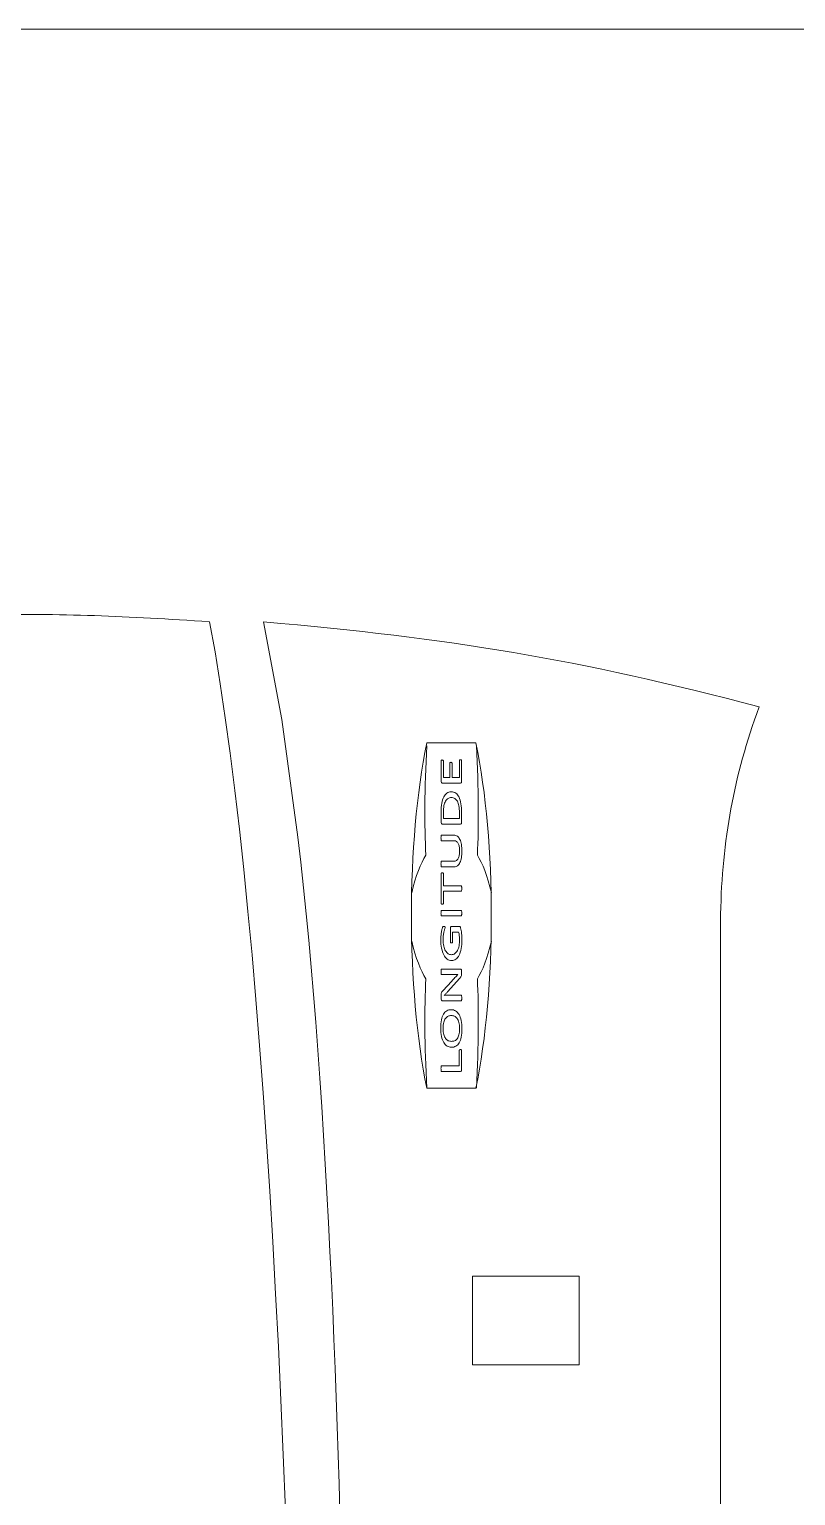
# Model space of a CAD drawing. Header units: centimetres. Extents: x -115 to 36, y 62 to 130.
# Drawn here: x -25.57 to -22.83, y 125.04 to 130.3 of the extents above; entities that cross this region are included whole.
import ezdxf

# ---------------------------------------------------------------- set-up
doc = ezdxf.new("R2010")
doc.units = ezdxf.units.CM
doc.header["$MEASUREMENT"] = 0
doc.layers.add('Camada 1', color=7, linetype='Continuous')

msp = doc.modelspace()

# ---------------------------------------------------------------- linework, layer by layer
at = {"layer": 'Camada 1', "lineweight": 9}
for points, knots in [([(-37.98462, 128.74245), (-37.98462, 129.60011), (-37.42239, 130.30186), (-36.7352, 130.30186), (-36.7352, 130.30186), (-36.7352, 130.30186), (-3.00048, 130.30186), (-3.00048, 130.30186), (-3.00048, 130.30186), (-2.31329, 130.30186), (-1.75102, 129.60011), (-1.75102, 128.74245), (-1.75102, 128.74245), (-1.75102, 128.74245), (-1.75102, 63.24875), (-1.75102, 63.24875), (-1.75102, 63.24875), (-1.75102, 62.39104), (-2.31329, 61.68936), (-3.00048, 61.68936), (-3.00048, 61.68936), (-3.00048, 61.68936), (-36.7352, 61.68936), (-36.7352, 61.68936), (-36.7352, 61.68936), (-37.42239, 61.68936), (-37.98462, 62.39104), (-37.98462, 63.24875), (-37.98462, 63.24875), (-37.98462, 63.24875), (-37.98462, 128.74245), (-37.98462, 128.74245)], [0, 0, 0, 0, 0.1111111, 0.1111111, 0.1111111, 0.1111111, 0.2222222, 0.2222222, 0.2222222, 0.2222222, 0.3333333, 0.3333333, 0.3333333, 0.3333333, 0.4444444, 0.4444444, 0.4444444, 0.4444444, 0.5555556, 0.5555556, 0.5555556, 0.5555556, 0.6666667, 0.6666667, 0.6666667, 0.6666667, 0.7777778, 0.7777778, 0.7777778, 0.7777778, 1, 1, 1, 1]), ([(-27.01933, 117.11126), (-27.01933, 117.11126), (-27.01933, 127.75555), (-27.01933, 127.75555), (-27.01933, 127.75555), (-26.29311, 127.75555), (-25.75486, 127.61629), (-25.75486, 128.20233), (-25.75486, 128.20233), (-25.45867, 128.20584), (-25.22346, 128.1975), (-24.9282, 128.17615), (-24.9282, 128.17615), (-24.51115, 125.94602), (-24.49589, 119.0027), (-24.9282, 116.69066), (-24.9282, 116.69066), (-25.22346, 116.66931), (-25.45863, 116.66097), (-25.75486, 116.66448), (-25.75486, 116.66448), (-25.75486, 117.2509), (-26.29108, 117.11126), (-27.01933, 117.11126)], [0, 0, 0, 0, 0.1428571, 0.1428571, 0.1428571, 0.1428571, 0.2857143, 0.2857143, 0.2857143, 0.2857143, 0.4285714, 0.4285714, 0.4285714, 0.4285714, 0.5714286, 0.5714286, 0.5714286, 0.5714286, 0.7142857, 0.7142857, 0.7142857, 0.7142857, 1, 1, 1, 1]), ([(-24.461, 119.87178), (-24.461, 119.87178), (-24.43351, 121.50762), (-24.43351, 121.50762), (-24.43351, 121.50762), (-24.4276, 122.39252), (-24.42821, 123.32902), (-24.44328, 124.21312), (-24.44328, 124.21312), (-24.4596, 125.17039), (-24.49955, 126.4565), (-24.61154, 127.40354), (-24.61154, 127.40354), (-24.61154, 127.40354), (-24.6691, 127.82583), (-24.6691, 127.82583), (-24.6691, 127.82583), (-24.6691, 127.82583), (-24.7346, 128.17619), (-24.7346, 128.17619), (-24.7346, 128.17619), (-24.07214, 128.11784), (-23.60048, 128.04278), (-22.95755, 127.87091), (-22.95755, 127.87091), (-23.04866, 127.6221), (-23.09001, 127.3935), (-23.09563, 127.1276), (-23.09563, 127.1276), (-23.09563, 127.1276), (-23.09563, 117.73925), (-23.09563, 117.73925), (-23.09563, 117.73925), (-23.09001, 117.47336), (-23.04865, 117.24475), (-22.95755, 116.99594), (-22.95755, 116.99594), (-23.60004, 116.82419), (-24.07255, 116.74892), (-24.7346, 116.6907), (-24.7346, 116.6907), (-24.7346, 116.6907), (-24.6691, 117.04102), (-24.6691, 117.04102), (-24.6691, 117.04102), (-24.59935, 117.4728), (-24.54804, 118.08537), (-24.52037, 118.5237), (-24.52037, 118.5237), (-24.49214, 118.9709), (-24.47722, 119.42397), (-24.461, 119.87178)], [0, 0, 0, 0, 0.0714286, 0.0714286, 0.0714286, 0.0714286, 0.1428571, 0.1428571, 0.1428571, 0.1428571, 0.2142857, 0.2142857, 0.2142857, 0.2142857, 0.2857143, 0.2857143, 0.2857143, 0.2857143, 0.3571429, 0.3571429, 0.3571429, 0.3571429, 0.4285714, 0.4285714, 0.4285714, 0.4285714, 0.5, 0.5, 0.5, 0.5, 0.5714286, 0.5714286, 0.5714286, 0.5714286, 0.6428571, 0.6428571, 0.6428571, 0.6428571, 0.7142857, 0.7142857, 0.7142857, 0.7142857, 0.7857143, 0.7857143, 0.7857143, 0.7857143, 0.8571429, 0.8571429, 0.8571429, 0.8571429, 1, 1, 1, 1]), ([(-23.98529, 125.51036), (-23.98529, 125.51036), (-23.60284, 125.51036), (-23.60284, 125.51036), (-23.60284, 125.51036), (-23.60284, 125.51036), (-23.60284, 125.82896), (-23.60284, 125.82896), (-23.60284, 125.82896), (-23.60284, 125.82896), (-23.98529, 125.82896), (-23.98529, 125.82896), (-23.98529, 125.82896), (-23.98529, 125.82896), (-23.98529, 125.51036), (-23.98529, 125.51036)], [0, 0, 0, 0, 0.2, 0.2, 0.2, 0.2, 0.4, 0.4, 0.4, 0.4, 0.6, 0.6, 0.6, 0.6, 1, 1, 1, 1])]:
    msp.add_open_spline(points, degree=3, knots=knots, dxfattribs=at)
at = {"layer": 'Camada 1', "color": 140, "lineweight": 9}
for points, knots in [([(-23.97325, 127.7419), (-24.00768, 127.74177), (-24.03703, 127.74169), (-24.06122, 127.74165), (-24.06122, 127.74165), (-24.08545, 127.74169), (-24.1148, 127.74177), (-24.14922, 127.7419), (-24.14922, 127.7419), (-24.22297, 127.38519), (-24.22297, 126.86001), (-24.14922, 126.5033), (-24.14922, 126.5033), (-24.1148, 126.50343), (-24.08545, 126.50351), (-24.06122, 126.50355), (-24.06122, 126.50355), (-24.03703, 126.50351), (-24.00768, 126.50343), (-23.97325, 126.5033), (-23.97325, 126.5033), (-23.8995, 126.86001), (-23.8995, 127.38519), (-23.97325, 127.7419)], [0, 0, 0, 0, 0.1428571, 0.1428571, 0.1428571, 0.1428571, 0.2857143, 0.2857143, 0.2857143, 0.2857143, 0.4285714, 0.4285714, 0.4285714, 0.4285714, 0.5714286, 0.5714286, 0.5714286, 0.5714286, 0.7142857, 0.7142857, 0.7142857, 0.7142857, 1, 1, 1, 1]), ([(-24.20348, 127.20394), (-24.18834, 127.26514), (-24.17142, 127.3103), (-24.15273, 127.3394), (-24.15273, 127.3394), (-24.1584, 127.44617), (-24.15726, 127.57693), (-24.14922, 127.73175)], [0, 0, 0, 0, 0.3333333, 0.3333333, 0.3333333, 0.3333333, 1, 1, 1, 1]), ([(-23.91731, 127.20394), (-23.93244, 127.26514), (-23.94936, 127.3103), (-23.96809, 127.3394), (-23.96809, 127.3394), (-23.96239, 127.44617), (-23.96357, 127.57693), (-23.9716, 127.73175)], [0, 0, 0, 0, 0.3333333, 0.3333333, 0.3333333, 0.3333333, 1, 1, 1, 1]), ([(-24.03034, 127.68139), (-24.02988, 127.68155), (-24.02925, 127.68164), (-24.02848, 127.68164), (-24.02848, 127.68164), (-24.02777, 127.68164), (-24.02717, 127.68155), (-24.02667, 127.68139), (-24.02667, 127.68139), (-24.02616, 127.68122), (-24.02574, 127.68096), (-24.0254, 127.68062), (-24.0254, 127.68062), (-24.02502, 127.6802), (-24.0248, 127.67978), (-24.02464, 127.67927), (-24.02464, 127.67927), (-24.02447, 127.67876), (-24.02442, 127.67817), (-24.02442, 127.67754), (-24.02442, 127.67754), (-24.02442, 127.67754), (-24.02442, 127.6051), (-24.02442, 127.6051), (-24.02442, 127.6051), (-24.02442, 127.60332), (-24.02468, 127.60163), (-24.02527, 127.60002), (-24.02527, 127.60002), (-24.02586, 127.59846), (-24.02692, 127.59765), (-24.0284, 127.59765), (-24.0284, 127.59765), (-24.0284, 127.59765), (-24.09407, 127.59765), (-24.09407, 127.59765), (-24.09407, 127.59765), (-24.09556, 127.59765), (-24.09657, 127.59846), (-24.0972, 127.60002), (-24.0972, 127.60002), (-24.09775, 127.60163), (-24.09805, 127.60332), (-24.09805, 127.6051), (-24.09805, 127.6051), (-24.09805, 127.6051), (-24.09805, 127.67669), (-24.09805, 127.67669), (-24.09805, 127.67669), (-24.09805, 127.67733), (-24.09797, 127.67792), (-24.09784, 127.67843), (-24.09784, 127.67843), (-24.09767, 127.67893), (-24.09746, 127.67931), (-24.09708, 127.67965), (-24.09708, 127.67965), (-24.09674, 127.67991), (-24.09632, 127.6802), (-24.09581, 127.68041), (-24.09581, 127.68041), (-24.0953, 127.68062), (-24.09467, 127.68071), (-24.09391, 127.68071), (-24.09391, 127.68071), (-24.09323, 127.68071), (-24.09264, 127.68062), (-24.09209, 127.68041), (-24.09209, 127.68041), (-24.09158, 127.6802), (-24.09116, 127.67991), (-24.09082, 127.67965), (-24.09082, 127.67965), (-24.09052, 127.67931), (-24.09027, 127.67889), (-24.09014, 127.67843), (-24.09014, 127.67843), (-24.08997, 127.67792), (-24.08989, 127.67733), (-24.08989, 127.67669), (-24.08989, 127.67669), (-24.08989, 127.67669), (-24.08989, 127.61766), (-24.08989, 127.61766), (-24.08989, 127.61766), (-24.08989, 127.61766), (-24.06684, 127.61766), (-24.06684, 127.61766), (-24.06684, 127.61766), (-24.06684, 127.61766), (-24.06684, 127.66836), (-24.06684, 127.66836), (-24.06684, 127.66836), (-24.06684, 127.669), (-24.06676, 127.66954), (-24.06659, 127.67009), (-24.06659, 127.67009), (-24.06642, 127.67052), (-24.06616, 127.67098), (-24.06587, 127.67132), (-24.06587, 127.67132), (-24.06553, 127.6717), (-24.06515, 127.67196), (-24.0646, 127.67208), (-24.0646, 127.67208), (-24.06409, 127.67225), (-24.06346, 127.67234), (-24.06274, 127.67234), (-24.06274, 127.67234), (-24.06202, 127.67234), (-24.06147, 127.67225), (-24.06096, 127.67208), (-24.06096, 127.67208), (-24.06045, 127.67196), (-24.06007, 127.6717), (-24.05974, 127.67132), (-24.05974, 127.67132), (-24.05944, 127.67098), (-24.05923, 127.67052), (-24.0591, 127.67009), (-24.0591, 127.67009), (-24.05897, 127.66954), (-24.05889, 127.669), (-24.05889, 127.66836), (-24.05889, 127.66836), (-24.05889, 127.66836), (-24.05889, 127.61766), (-24.05889, 127.61766), (-24.05889, 127.61766), (-24.05889, 127.61766), (-24.03254, 127.61766), (-24.03254, 127.61766), (-24.03254, 127.61766), (-24.03254, 127.61766), (-24.03254, 127.67754), (-24.03254, 127.67754), (-24.03254, 127.67754), (-24.03254, 127.67817), (-24.0325, 127.67876), (-24.03233, 127.67927), (-24.03233, 127.67927), (-24.03216, 127.67978), (-24.03195, 127.6802), (-24.03161, 127.68062), (-24.03161, 127.68062), (-24.03132, 127.68096), (-24.03089, 127.68122), (-24.03034, 127.68139)], [0, 0, 0, 0, 0.0263158, 0.0263158, 0.0263158, 0.0263158, 0.0526316, 0.0526316, 0.0526316, 0.0526316, 0.0789474, 0.0789474, 0.0789474, 0.0789474, 0.1052632, 0.1052632, 0.1052632, 0.1052632, 0.1315789, 0.1315789, 0.1315789, 0.1315789, 0.1578947, 0.1578947, 0.1578947, 0.1578947, 0.1842105, 0.1842105, 0.1842105, 0.1842105, 0.2105263, 0.2105263, 0.2105263, 0.2105263, 0.2368421, 0.2368421, 0.2368421, 0.2368421, 0.2631579, 0.2631579, 0.2631579, 0.2631579, 0.2894737, 0.2894737, 0.2894737, 0.2894737, 0.3157895, 0.3157895, 0.3157895, 0.3157895, 0.3421053, 0.3421053, 0.3421053, 0.3421053, 0.3684211, 0.3684211, 0.3684211, 0.3684211, 0.3947368, 0.3947368, 0.3947368, 0.3947368, 0.4210526, 0.4210526, 0.4210526, 0.4210526, 0.4473684, 0.4473684, 0.4473684, 0.4473684, 0.4736842, 0.4736842, 0.4736842, 0.4736842, 0.5, 0.5, 0.5, 0.5, 0.5263158, 0.5263158, 0.5263158, 0.5263158, 0.5526316, 0.5526316, 0.5526316, 0.5526316, 0.5789474, 0.5789474, 0.5789474, 0.5789474, 0.6052632, 0.6052632, 0.6052632, 0.6052632, 0.6315789, 0.6315789, 0.6315789, 0.6315789, 0.6578947, 0.6578947, 0.6578947, 0.6578947, 0.6842105, 0.6842105, 0.6842105, 0.6842105, 0.7105263, 0.7105263, 0.7105263, 0.7105263, 0.7368421, 0.7368421, 0.7368421, 0.7368421, 0.7631579, 0.7631579, 0.7631579, 0.7631579, 0.7894737, 0.7894737, 0.7894737, 0.7894737, 0.8157895, 0.8157895, 0.8157895, 0.8157895, 0.8421053, 0.8421053, 0.8421053, 0.8421053, 0.8684211, 0.8684211, 0.8684211, 0.8684211, 0.8947368, 0.8947368, 0.8947368, 0.8947368, 0.9210526, 0.9210526, 0.9210526, 0.9210526, 0.9473684, 0.9473684, 0.9473684, 0.9473684, 1, 1, 1, 1]), ([(-24.0772, 127.56209), (-24.07285, 127.56522), (-24.06786, 127.56683), (-24.06232, 127.56683), (-24.06232, 127.56683), (-24.05597, 127.56683), (-24.05039, 127.56518), (-24.04561, 127.56179), (-24.04561, 127.56179), (-24.04083, 127.55845), (-24.0369, 127.55355), (-24.03377, 127.54716), (-24.03377, 127.54716), (-24.03064, 127.54078), (-24.02827, 127.53291), (-24.02675, 127.52356), (-24.02675, 127.52356), (-24.02519, 127.51426), (-24.02442, 127.50314), (-24.02442, 127.49024), (-24.02442, 127.49024), (-24.02442, 127.49024), (-24.02442, 127.45831), (-24.02442, 127.45831), (-24.02442, 127.45831), (-24.02442, 127.45654), (-24.02468, 127.4548), (-24.02527, 127.45324), (-24.02527, 127.45324), (-24.02586, 127.45163), (-24.02692, 127.45083), (-24.0284, 127.45083), (-24.0284, 127.45083), (-24.0284, 127.45083), (-24.09407, 127.45083), (-24.09407, 127.45083), (-24.09407, 127.45083), (-24.09556, 127.45083), (-24.09657, 127.45163), (-24.0972, 127.45324), (-24.0972, 127.45324), (-24.09775, 127.4548), (-24.09805, 127.45654), (-24.09805, 127.45831), (-24.09805, 127.45831), (-24.09805, 127.45831), (-24.09805, 127.49244), (-24.09805, 127.49244), (-24.09805, 127.49244), (-24.09805, 127.50551), (-24.09725, 127.51654), (-24.0956, 127.52559), (-24.0956, 127.52559), (-24.09395, 127.53456), (-24.09154, 127.54213), (-24.08845, 127.54826), (-24.08845, 127.54826), (-24.08536, 127.55435), (-24.08164, 127.55892), (-24.0772, 127.56209)], [0, 0, 0, 0, 0.0625, 0.0625, 0.0625, 0.0625, 0.125, 0.125, 0.125, 0.125, 0.1875, 0.1875, 0.1875, 0.1875, 0.25, 0.25, 0.25, 0.25, 0.3125, 0.3125, 0.3125, 0.3125, 0.375, 0.375, 0.375, 0.375, 0.4375, 0.4375, 0.4375, 0.4375, 0.5, 0.5, 0.5, 0.5, 0.5625, 0.5625, 0.5625, 0.5625, 0.625, 0.625, 0.625, 0.625, 0.6875, 0.6875, 0.6875, 0.6875, 0.75, 0.75, 0.75, 0.75, 0.8125, 0.8125, 0.8125, 0.8125, 0.875, 0.875, 0.875, 0.875, 1, 1, 1, 1]), ([(-24.04887, 127.54247), (-24.05255, 127.54471), (-24.05686, 127.54581), (-24.06189, 127.54581), (-24.06189, 127.54581), (-24.06587, 127.54581), (-24.06959, 127.54483), (-24.07301, 127.5428), (-24.07301, 127.5428), (-24.07648, 127.54078), (-24.07944, 127.53756), (-24.08194, 127.53329), (-24.08194, 127.53329), (-24.08443, 127.52893), (-24.08638, 127.52352), (-24.08782, 127.51684), (-24.08782, 127.51684), (-24.08921, 127.51024), (-24.08989, 127.50174), (-24.08989, 127.4913), (-24.08989, 127.4913), (-24.08989, 127.4913), (-24.08989, 127.47087), (-24.08989, 127.47087), (-24.08989, 127.47087), (-24.08989, 127.47087), (-24.03254, 127.47087), (-24.03254, 127.47087), (-24.03254, 127.47087), (-24.03254, 127.47087), (-24.03254, 127.49151), (-24.03254, 127.49151), (-24.03254, 127.49151), (-24.03254, 127.50119), (-24.03314, 127.50931), (-24.03432, 127.51595), (-24.03432, 127.51595), (-24.0355, 127.52255), (-24.03728, 127.52809), (-24.03973, 127.53249), (-24.03973, 127.53249), (-24.04214, 127.53693), (-24.04519, 127.54027), (-24.04887, 127.54247)], [0, 0, 0, 0, 0.0833333, 0.0833333, 0.0833333, 0.0833333, 0.1666667, 0.1666667, 0.1666667, 0.1666667, 0.25, 0.25, 0.25, 0.25, 0.3333333, 0.3333333, 0.3333333, 0.3333333, 0.4166667, 0.4166667, 0.4166667, 0.4166667, 0.5, 0.5, 0.5, 0.5, 0.5833333, 0.5833333, 0.5833333, 0.5833333, 0.6666667, 0.6666667, 0.6666667, 0.6666667, 0.75, 0.75, 0.75, 0.75, 0.8333333, 0.8333333, 0.8333333, 0.8333333, 1, 1, 1, 1]), ([(-24.09657, 127.41107), (-24.09657, 127.41107), (-24.05166, 127.41107), (-24.05166, 127.41107), (-24.05166, 127.41107), (-24.04718, 127.41107), (-24.04316, 127.40972), (-24.03965, 127.40706), (-24.03965, 127.40706), (-24.03618, 127.40439), (-24.03318, 127.4005), (-24.03077, 127.39555), (-24.03077, 127.39555), (-24.02831, 127.39061), (-24.0265, 127.38452), (-24.02523, 127.37741), (-24.02523, 127.37741), (-24.02396, 127.37027), (-24.02337, 127.36215), (-24.02337, 127.35305), (-24.02337, 127.35305), (-24.02337, 127.34472), (-24.02396, 127.33715), (-24.02514, 127.33035), (-24.02514, 127.33035), (-24.02628, 127.32349), (-24.02806, 127.31762), (-24.03034, 127.31275), (-24.03034, 127.31275), (-24.03263, 127.30785), (-24.0355, 127.30408), (-24.03893, 127.30146), (-24.03893, 127.30146), (-24.0424, 127.2988), (-24.04637, 127.29744), (-24.0509, 127.29744), (-24.0509, 127.29744), (-24.0509, 127.29744), (-24.09657, 127.29744), (-24.09657, 127.29744), (-24.09657, 127.29744), (-24.09691, 127.29744), (-24.09716, 127.29761), (-24.09737, 127.29795), (-24.09737, 127.29795), (-24.09763, 127.29825), (-24.0978, 127.2988), (-24.09792, 127.2996), (-24.09792, 127.2996), (-24.09805, 127.3004), (-24.09818, 127.30138), (-24.09826, 127.30265), (-24.09826, 127.30265), (-24.09839, 127.30387), (-24.09843, 127.30548), (-24.09843, 127.30759), (-24.09843, 127.30759), (-24.09843, 127.30945), (-24.09839, 127.31102), (-24.09826, 127.31237), (-24.09826, 127.31237), (-24.09818, 127.31373), (-24.09805, 127.31474), (-24.09792, 127.31546), (-24.09792, 127.31546), (-24.0978, 127.31618), (-24.09763, 127.31673), (-24.09737, 127.31702), (-24.09737, 127.31702), (-24.09716, 127.31736), (-24.09691, 127.31753), (-24.09657, 127.31753), (-24.09657, 127.31753), (-24.09657, 127.31753), (-24.05212, 127.31753), (-24.05212, 127.31753), (-24.05212, 127.31753), (-24.0487, 127.31753), (-24.0457, 127.31834), (-24.0432, 127.32007), (-24.0432, 127.32007), (-24.04066, 127.32176), (-24.03851, 127.32426), (-24.03686, 127.32747), (-24.03686, 127.32747), (-24.03517, 127.33064), (-24.0339, 127.33453), (-24.03301, 127.33906), (-24.03301, 127.33906), (-24.03216, 127.34358), (-24.03174, 127.34866), (-24.03174, 127.35432), (-24.03174, 127.35432), (-24.03174, 127.36012), (-24.03216, 127.36532), (-24.03301, 127.3698), (-24.03301, 127.3698), (-24.03381, 127.37437), (-24.03508, 127.37817), (-24.03677, 127.3813), (-24.03677, 127.3813), (-24.03842, 127.38443), (-24.04049, 127.38684), (-24.04295, 127.38853), (-24.04295, 127.38853), (-24.0454, 127.39018), (-24.04828, 127.39103), (-24.05162, 127.39103), (-24.05162, 127.39103), (-24.05162, 127.39103), (-24.09657, 127.39103), (-24.09657, 127.39103), (-24.09657, 127.39103), (-24.09691, 127.39103), (-24.09716, 127.3912), (-24.09737, 127.3915), (-24.09737, 127.3915), (-24.09763, 127.39183), (-24.0978, 127.39234), (-24.09792, 127.3931), (-24.09792, 127.3931), (-24.09805, 127.39391), (-24.09818, 127.39496), (-24.09826, 127.39623), (-24.09826, 127.39623), (-24.09839, 127.39754), (-24.09843, 127.39915), (-24.09843, 127.40114), (-24.09843, 127.40114), (-24.09843, 127.403), (-24.09839, 127.40456), (-24.09826, 127.40587), (-24.09826, 127.40587), (-24.09818, 127.40714), (-24.09805, 127.40816), (-24.09792, 127.40888), (-24.09792, 127.40888), (-24.0978, 127.40964), (-24.09763, 127.41019), (-24.09737, 127.41057), (-24.09737, 127.41057), (-24.09716, 127.41091), (-24.09691, 127.41107), (-24.09657, 127.41107)], [0, 0, 0, 0, 0.027027, 0.027027, 0.027027, 0.027027, 0.0540541, 0.0540541, 0.0540541, 0.0540541, 0.0810811, 0.0810811, 0.0810811, 0.0810811, 0.1081081, 0.1081081, 0.1081081, 0.1081081, 0.1351351, 0.1351351, 0.1351351, 0.1351351, 0.1621622, 0.1621622, 0.1621622, 0.1621622, 0.1891892, 0.1891892, 0.1891892, 0.1891892, 0.2162162, 0.2162162, 0.2162162, 0.2162162, 0.2432432, 0.2432432, 0.2432432, 0.2432432, 0.2702703, 0.2702703, 0.2702703, 0.2702703, 0.2972973, 0.2972973, 0.2972973, 0.2972973, 0.3243243, 0.3243243, 0.3243243, 0.3243243, 0.3513514, 0.3513514, 0.3513514, 0.3513514, 0.3783784, 0.3783784, 0.3783784, 0.3783784, 0.4054054, 0.4054054, 0.4054054, 0.4054054, 0.4324324, 0.4324324, 0.4324324, 0.4324324, 0.4594595, 0.4594595, 0.4594595, 0.4594595, 0.4864865, 0.4864865, 0.4864865, 0.4864865, 0.5135135, 0.5135135, 0.5135135, 0.5135135, 0.5405405, 0.5405405, 0.5405405, 0.5405405, 0.5675676, 0.5675676, 0.5675676, 0.5675676, 0.5945946, 0.5945946, 0.5945946, 0.5945946, 0.6216216, 0.6216216, 0.6216216, 0.6216216, 0.6486486, 0.6486486, 0.6486486, 0.6486486, 0.6756757, 0.6756757, 0.6756757, 0.6756757, 0.7027027, 0.7027027, 0.7027027, 0.7027027, 0.7297297, 0.7297297, 0.7297297, 0.7297297, 0.7567568, 0.7567568, 0.7567568, 0.7567568, 0.7837838, 0.7837838, 0.7837838, 0.7837838, 0.8108108, 0.8108108, 0.8108108, 0.8108108, 0.8378378, 0.8378378, 0.8378378, 0.8378378, 0.8648649, 0.8648649, 0.8648649, 0.8648649, 0.8918919, 0.8918919, 0.8918919, 0.8918919, 0.9189189, 0.9189189, 0.9189189, 0.9189189, 0.9459459, 0.9459459, 0.9459459, 0.9459459, 1, 1, 1, 1]), ([(-24.09577, 127.27567), (-24.09522, 127.27584), (-24.09458, 127.27592), (-24.09386, 127.27592), (-24.09386, 127.27592), (-24.09314, 127.27592), (-24.09251, 127.27584), (-24.092, 127.27567), (-24.092, 127.27567), (-24.0915, 127.27554), (-24.09103, 127.27529), (-24.09073, 127.2749), (-24.09073, 127.2749), (-24.0904, 127.27457), (-24.09018, 127.27414), (-24.09002, 127.27364), (-24.09002, 127.27364), (-24.08985, 127.27313), (-24.0898, 127.27258), (-24.0898, 127.27199), (-24.0898, 127.27199), (-24.0898, 127.27199), (-24.0898, 127.22961), (-24.0898, 127.22961), (-24.0898, 127.22961), (-24.0898, 127.22961), (-24.02586, 127.22961), (-24.02586, 127.22961), (-24.02586, 127.22961), (-24.02557, 127.22961), (-24.02531, 127.22949), (-24.02506, 127.22915), (-24.02506, 127.22915), (-24.02485, 127.22885), (-24.02468, 127.2283), (-24.02455, 127.2275), (-24.02455, 127.2275), (-24.02442, 127.22678), (-24.0243, 127.22572), (-24.02421, 127.22445), (-24.02421, 127.22445), (-24.02409, 127.22314), (-24.02404, 127.22154), (-24.02404, 127.21959), (-24.02404, 127.21959), (-24.02404, 127.21773), (-24.02409, 127.21612), (-24.02421, 127.21481), (-24.02421, 127.21481), (-24.0243, 127.2135), (-24.02442, 127.21244), (-24.02455, 127.21168), (-24.02455, 127.21168), (-24.02468, 127.21088), (-24.02485, 127.21037), (-24.02506, 127.21003), (-24.02506, 127.21003), (-24.02531, 127.2097), (-24.02557, 127.20957), (-24.02586, 127.20957), (-24.02586, 127.20957), (-24.02586, 127.20957), (-24.0898, 127.20957), (-24.0898, 127.20957), (-24.0898, 127.20957), (-24.0898, 127.20957), (-24.0898, 127.16724), (-24.0898, 127.16724), (-24.0898, 127.16724), (-24.0898, 127.1666), (-24.08985, 127.16605), (-24.09002, 127.16555), (-24.09002, 127.16555), (-24.09018, 127.16504), (-24.0904, 127.16462), (-24.09073, 127.16432), (-24.09073, 127.16432), (-24.09103, 127.16402), (-24.0915, 127.16377), (-24.092, 127.16356), (-24.092, 127.16356), (-24.09251, 127.16335), (-24.09314, 127.1633), (-24.09386, 127.1633), (-24.09386, 127.1633), (-24.09458, 127.1633), (-24.09522, 127.16335), (-24.09577, 127.16356), (-24.09577, 127.16356), (-24.09632, 127.16377), (-24.09678, 127.16402), (-24.09708, 127.16432), (-24.09708, 127.16432), (-24.09746, 127.16462), (-24.09771, 127.16504), (-24.09784, 127.16555), (-24.09784, 127.16555), (-24.09797, 127.16605), (-24.09805, 127.1666), (-24.09805, 127.16724), (-24.09805, 127.16724), (-24.09805, 127.16724), (-24.09805, 127.27199), (-24.09805, 127.27199), (-24.09805, 127.27199), (-24.09805, 127.27258), (-24.09797, 127.27313), (-24.09784, 127.27364), (-24.09784, 127.27364), (-24.09771, 127.27414), (-24.09746, 127.27457), (-24.09708, 127.2749), (-24.09708, 127.2749), (-24.09678, 127.27529), (-24.09632, 127.27554), (-24.09577, 127.27567)], [0, 0, 0, 0, 0.0333333, 0.0333333, 0.0333333, 0.0333333, 0.0666667, 0.0666667, 0.0666667, 0.0666667, 0.1, 0.1, 0.1, 0.1, 0.1333333, 0.1333333, 0.1333333, 0.1333333, 0.1666667, 0.1666667, 0.1666667, 0.1666667, 0.2, 0.2, 0.2, 0.2, 0.2333333, 0.2333333, 0.2333333, 0.2333333, 0.2666667, 0.2666667, 0.2666667, 0.2666667, 0.3, 0.3, 0.3, 0.3, 0.3333333, 0.3333333, 0.3333333, 0.3333333, 0.3666667, 0.3666667, 0.3666667, 0.3666667, 0.4, 0.4, 0.4, 0.4, 0.4333333, 0.4333333, 0.4333333, 0.4333333, 0.4666667, 0.4666667, 0.4666667, 0.4666667, 0.5, 0.5, 0.5, 0.5, 0.5333333, 0.5333333, 0.5333333, 0.5333333, 0.5666667, 0.5666667, 0.5666667, 0.5666667, 0.6, 0.6, 0.6, 0.6, 0.6333333, 0.6333333, 0.6333333, 0.6333333, 0.6666667, 0.6666667, 0.6666667, 0.6666667, 0.7, 0.7, 0.7, 0.7, 0.7333333, 0.7333333, 0.7333333, 0.7333333, 0.7666667, 0.7666667, 0.7666667, 0.7666667, 0.8, 0.8, 0.8, 0.8, 0.8333333, 0.8333333, 0.8333333, 0.8333333, 0.8666667, 0.8666667, 0.8666667, 0.8666667, 0.9, 0.9, 0.9, 0.9, 0.9333333, 0.9333333, 0.9333333, 0.9333333, 1, 1, 1, 1]), ([(-24.09657, 127.14131), (-24.09657, 127.14131), (-24.02586, 127.14131), (-24.02586, 127.14131), (-24.02586, 127.14131), (-24.02557, 127.14131), (-24.02531, 127.14114), (-24.02506, 127.14081), (-24.02506, 127.14081), (-24.02485, 127.14051), (-24.02468, 127.14), (-24.02455, 127.1392), (-24.02455, 127.1392), (-24.02442, 127.13844), (-24.0243, 127.13742), (-24.02421, 127.13615), (-24.02421, 127.13615), (-24.02409, 127.13484), (-24.02404, 127.13324), (-24.02404, 127.13129), (-24.02404, 127.13129), (-24.02404, 127.12943), (-24.02409, 127.12782), (-24.02421, 127.12651), (-24.02421, 127.12651), (-24.0243, 127.1252), (-24.02442, 127.1241), (-24.02455, 127.12338), (-24.02455, 127.12338), (-24.02468, 127.12258), (-24.02485, 127.12207), (-24.02506, 127.12173), (-24.02506, 127.12173), (-24.02531, 127.12144), (-24.02557, 127.12127), (-24.02586, 127.12127), (-24.02586, 127.12127), (-24.02586, 127.12127), (-24.09657, 127.12127), (-24.09657, 127.12127), (-24.09657, 127.12127), (-24.09691, 127.12127), (-24.09716, 127.12144), (-24.09737, 127.12178), (-24.09737, 127.12178), (-24.09763, 127.12216), (-24.0978, 127.12275), (-24.09792, 127.12351), (-24.09792, 127.12351), (-24.09805, 127.12436), (-24.09818, 127.12537), (-24.09826, 127.12668), (-24.09826, 127.12668), (-24.09839, 127.12795), (-24.09843, 127.12947), (-24.09843, 127.13129), (-24.09843, 127.13129), (-24.09843, 127.13324), (-24.09839, 127.13484), (-24.09826, 127.13615), (-24.09826, 127.13615), (-24.09818, 127.13742), (-24.09805, 127.13844), (-24.09792, 127.1392), (-24.09792, 127.1392), (-24.0978, 127.14), (-24.09763, 127.14051), (-24.09737, 127.14081), (-24.09737, 127.14081), (-24.09716, 127.14114), (-24.09691, 127.14131), (-24.09657, 127.14131)], [0, 0, 0, 0, 0.0526316, 0.0526316, 0.0526316, 0.0526316, 0.1052632, 0.1052632, 0.1052632, 0.1052632, 0.1578947, 0.1578947, 0.1578947, 0.1578947, 0.2105263, 0.2105263, 0.2105263, 0.2105263, 0.2631579, 0.2631579, 0.2631579, 0.2631579, 0.3157895, 0.3157895, 0.3157895, 0.3157895, 0.3684211, 0.3684211, 0.3684211, 0.3684211, 0.4210526, 0.4210526, 0.4210526, 0.4210526, 0.4736842, 0.4736842, 0.4736842, 0.4736842, 0.5263158, 0.5263158, 0.5263158, 0.5263158, 0.5789474, 0.5789474, 0.5789474, 0.5789474, 0.6315789, 0.6315789, 0.6315789, 0.6315789, 0.6842105, 0.6842105, 0.6842105, 0.6842105, 0.7368421, 0.7368421, 0.7368421, 0.7368421, 0.7894737, 0.7894737, 0.7894737, 0.7894737, 0.8421053, 0.8421053, 0.8421053, 0.8421053, 0.8947368, 0.8947368, 0.8947368, 0.8947368, 1, 1, 1, 1]), ([(-24.09082, 127.08325), (-24.09018, 127.08363), (-24.08921, 127.08384), (-24.08799, 127.08384), (-24.08799, 127.08384), (-24.08727, 127.08384), (-24.08663, 127.08376), (-24.08608, 127.08359), (-24.08608, 127.08359), (-24.08553, 127.08342), (-24.08511, 127.08321), (-24.08473, 127.08291), (-24.08473, 127.08291), (-24.08435, 127.08262), (-24.08414, 127.08219), (-24.08397, 127.08173), (-24.08397, 127.08173), (-24.0838, 127.08131), (-24.08371, 127.08076), (-24.08371, 127.08025), (-24.08371, 127.08025), (-24.08371, 127.07932), (-24.08409, 127.07775), (-24.08481, 127.0756), (-24.08481, 127.0756), (-24.08553, 127.07336), (-24.08634, 127.07048), (-24.08722, 127.06684), (-24.08722, 127.06684), (-24.08811, 127.06316), (-24.08892, 127.05881), (-24.08963, 127.05369), (-24.08963, 127.05369), (-24.09035, 127.04862), (-24.09073, 127.04257), (-24.09073, 127.03559), (-24.09073, 127.03559), (-24.09073, 127.02726), (-24.08997, 127.01982), (-24.08849, 127.01322), (-24.08849, 127.01322), (-24.08701, 127.00662), (-24.08498, 127.001), (-24.08236, 126.99643), (-24.08236, 126.99643), (-24.07974, 126.99182), (-24.07661, 126.98831), (-24.07301, 126.98582), (-24.07301, 126.98582), (-24.06938, 126.98341), (-24.06549, 126.98218), (-24.06126, 126.98218), (-24.06126, 126.98218), (-24.05656, 126.98218), (-24.05238, 126.98353), (-24.0487, 126.9862), (-24.0487, 126.9862), (-24.0451, 126.9889), (-24.04202, 126.99263), (-24.03948, 126.99736), (-24.03948, 126.99736), (-24.03698, 127.0021), (-24.03508, 127.00777), (-24.03381, 127.01436), (-24.03381, 127.01436), (-24.0325, 127.02092), (-24.03187, 127.02815), (-24.03187, 127.03601), (-24.03187, 127.03601), (-24.03187, 127.04067), (-24.03212, 127.0454), (-24.03271, 127.05018), (-24.03271, 127.05018), (-24.03322, 127.05496), (-24.03407, 127.0594), (-24.03517, 127.06354), (-24.03517, 127.06354), (-24.03517, 127.06354), (-24.05669, 127.06354), (-24.05669, 127.06354), (-24.05669, 127.06354), (-24.05669, 127.06354), (-24.05669, 127.02861), (-24.05669, 127.02861), (-24.05669, 127.02861), (-24.05669, 127.0273), (-24.05703, 127.02629), (-24.05766, 127.02565), (-24.05766, 127.02565), (-24.0583, 127.02498), (-24.05931, 127.02468), (-24.06071, 127.02468), (-24.06071, 127.02468), (-24.06143, 127.02468), (-24.06202, 127.02477), (-24.06253, 127.02489), (-24.06253, 127.02489), (-24.06303, 127.02506), (-24.06346, 127.02532), (-24.0638, 127.02565), (-24.0638, 127.02565), (-24.06409, 127.02603), (-24.06435, 127.02642), (-24.06451, 127.02688), (-24.06451, 127.02688), (-24.06464, 127.02735), (-24.06473, 127.02794), (-24.06473, 127.02861), (-24.06473, 127.02861), (-24.06473, 127.02861), (-24.06473, 127.07649), (-24.06473, 127.07649), (-24.06473, 127.07649), (-24.06473, 127.07737), (-24.06464, 127.07818), (-24.06451, 127.07906), (-24.06451, 127.07906), (-24.06435, 127.07991), (-24.06413, 127.08071), (-24.0638, 127.08139), (-24.0638, 127.08139), (-24.0635, 127.08211), (-24.06312, 127.08266), (-24.06257, 127.083), (-24.06257, 127.083), (-24.06202, 127.08342), (-24.06143, 127.08359), (-24.06075, 127.08359), (-24.06075, 127.08359), (-24.06075, 127.08359), (-24.03263, 127.08359), (-24.03263, 127.08359), (-24.03263, 127.08359), (-24.03166, 127.08359), (-24.03081, 127.08325), (-24.03009, 127.08257), (-24.03009, 127.08257), (-24.02937, 127.08186), (-24.0287, 127.08038), (-24.02819, 127.07809), (-24.02819, 127.07809), (-24.02764, 127.07589), (-24.02705, 127.07293), (-24.02641, 127.06938), (-24.02641, 127.06938), (-24.02574, 127.06579), (-24.02519, 127.06211), (-24.02472, 127.0583), (-24.02472, 127.0583), (-24.02426, 127.05449), (-24.02392, 127.05065), (-24.02371, 127.04676), (-24.02371, 127.04676), (-24.02345, 127.04291), (-24.02337, 127.03902), (-24.02337, 127.03521), (-24.02337, 127.03521), (-24.02337, 127.02354), (-24.02421, 127.01314), (-24.02599, 127.00396), (-24.02599, 127.00396), (-24.02777, 126.99478), (-24.0303, 126.98704), (-24.03356, 126.9807), (-24.03356, 126.9807), (-24.03682, 126.9744), (-24.04071, 126.96954), (-24.04527, 126.9662), (-24.04527, 126.9662), (-24.04984, 126.96285), (-24.05491, 126.96116), (-24.06054, 126.96116), (-24.06054, 126.96116), (-24.06642, 126.96116), (-24.0717, 126.96298), (-24.07644, 126.96662), (-24.07644, 126.96662), (-24.08118, 126.97021), (-24.08524, 126.97529), (-24.08858, 126.98188), (-24.08858, 126.98188), (-24.09192, 126.9884), (-24.0945, 126.99631), (-24.09636, 127.00548), (-24.09636, 127.00548), (-24.09818, 127.0147), (-24.09911, 127.02489), (-24.09911, 127.0361), (-24.09911, 127.0361), (-24.09911, 127.04185), (-24.09885, 127.04722), (-24.09839, 127.05225), (-24.09839, 127.05225), (-24.09788, 127.05733), (-24.09729, 127.06181), (-24.09661, 127.06574), (-24.09661, 127.06574), (-24.09594, 127.06963), (-24.09522, 127.07293), (-24.09446, 127.07568), (-24.09446, 127.07568), (-24.09365, 127.07835), (-24.09302, 127.08012), (-24.09251, 127.08118), (-24.09251, 127.08118), (-24.09205, 127.08219), (-24.09145, 127.08291), (-24.09082, 127.08325)], [0, 0, 0, 0, 0.0188679, 0.0188679, 0.0188679, 0.0188679, 0.0377358, 0.0377358, 0.0377358, 0.0377358, 0.0566038, 0.0566038, 0.0566038, 0.0566038, 0.0754717, 0.0754717, 0.0754717, 0.0754717, 0.0943396, 0.0943396, 0.0943396, 0.0943396, 0.1132075, 0.1132075, 0.1132075, 0.1132075, 0.1320755, 0.1320755, 0.1320755, 0.1320755, 0.1509434, 0.1509434, 0.1509434, 0.1509434, 0.1698113, 0.1698113, 0.1698113, 0.1698113, 0.1886792, 0.1886792, 0.1886792, 0.1886792, 0.2075472, 0.2075472, 0.2075472, 0.2075472, 0.2264151, 0.2264151, 0.2264151, 0.2264151, 0.245283, 0.245283, 0.245283, 0.245283, 0.2641509, 0.2641509, 0.2641509, 0.2641509, 0.2830189, 0.2830189, 0.2830189, 0.2830189, 0.3018868, 0.3018868, 0.3018868, 0.3018868, 0.3207547, 0.3207547, 0.3207547, 0.3207547, 0.3396226, 0.3396226, 0.3396226, 0.3396226, 0.3584906, 0.3584906, 0.3584906, 0.3584906, 0.3773585, 0.3773585, 0.3773585, 0.3773585, 0.3962264, 0.3962264, 0.3962264, 0.3962264, 0.4150943, 0.4150943, 0.4150943, 0.4150943, 0.4339623, 0.4339623, 0.4339623, 0.4339623, 0.4528302, 0.4528302, 0.4528302, 0.4528302, 0.4716981, 0.4716981, 0.4716981, 0.4716981, 0.490566, 0.490566, 0.490566, 0.490566, 0.509434, 0.509434, 0.509434, 0.509434, 0.5283019, 0.5283019, 0.5283019, 0.5283019, 0.5471698, 0.5471698, 0.5471698, 0.5471698, 0.5660377, 0.5660377, 0.5660377, 0.5660377, 0.5849057, 0.5849057, 0.5849057, 0.5849057, 0.6037736, 0.6037736, 0.6037736, 0.6037736, 0.6226415, 0.6226415, 0.6226415, 0.6226415, 0.6415094, 0.6415094, 0.6415094, 0.6415094, 0.6603774, 0.6603774, 0.6603774, 0.6603774, 0.6792453, 0.6792453, 0.6792453, 0.6792453, 0.6981132, 0.6981132, 0.6981132, 0.6981132, 0.7169811, 0.7169811, 0.7169811, 0.7169811, 0.7358491, 0.7358491, 0.7358491, 0.7358491, 0.754717, 0.754717, 0.754717, 0.754717, 0.7735849, 0.7735849, 0.7735849, 0.7735849, 0.7924528, 0.7924528, 0.7924528, 0.7924528, 0.8113208, 0.8113208, 0.8113208, 0.8113208, 0.8301887, 0.8301887, 0.8301887, 0.8301887, 0.8490566, 0.8490566, 0.8490566, 0.8490566, 0.8679245, 0.8679245, 0.8679245, 0.8679245, 0.8867925, 0.8867925, 0.8867925, 0.8867925, 0.9056604, 0.9056604, 0.9056604, 0.9056604, 0.9245283, 0.9245283, 0.9245283, 0.9245283, 0.9433962, 0.9433962, 0.9433962, 0.9433962, 0.9622642, 0.9622642, 0.9622642, 0.9622642, 1, 1, 1, 1]), ([(-24.20348, 127.03111), (-24.18834, 126.96992), (-24.17142, 126.92475), (-24.15273, 126.89566), (-24.15273, 126.89566), (-24.1584, 126.78892), (-24.15726, 126.65812), (-24.14922, 126.5033)], [0, 0, 0, 0, 0.3333333, 0.3333333, 0.3333333, 0.3333333, 1, 1, 1, 1]), ([(-23.91731, 127.03111), (-23.93244, 126.96992), (-23.94936, 126.92475), (-23.96809, 126.89566), (-23.96809, 126.89566), (-23.96239, 126.78892), (-23.96357, 126.65812), (-23.9716, 126.5033)], [0, 0, 0, 0, 0.3333333, 0.3333333, 0.3333333, 0.3333333, 1, 1, 1, 1]), ([(-24.09636, 126.93076), (-24.09636, 126.93076), (-24.02848, 126.93076), (-24.02848, 126.93076), (-24.02848, 126.93076), (-24.02772, 126.93076), (-24.02709, 126.93046), (-24.02658, 126.92995), (-24.02658, 126.92995), (-24.02603, 126.92945), (-24.02561, 126.92877), (-24.02527, 126.92792), (-24.02527, 126.92792), (-24.02489, 126.92708), (-24.02468, 126.92615), (-24.02451, 126.92513), (-24.02451, 126.92513), (-24.02438, 126.92403), (-24.0243, 126.92298), (-24.0243, 126.92196), (-24.0243, 126.92196), (-24.0243, 126.92196), (-24.0243, 126.91532), (-24.0243, 126.91532), (-24.0243, 126.91532), (-24.0243, 126.91325), (-24.02438, 126.91143), (-24.02459, 126.90987), (-24.02459, 126.90987), (-24.0248, 126.9083), (-24.02519, 126.90678), (-24.02574, 126.90538), (-24.02574, 126.90538), (-24.02628, 126.90399), (-24.027, 126.90255), (-24.02793, 126.9012), (-24.02793, 126.9012), (-24.02886, 126.89976), (-24.03009, 126.89824), (-24.03157, 126.89667), (-24.03157, 126.89667), (-24.03157, 126.89667), (-24.07348, 126.85062), (-24.07348, 126.85062), (-24.07348, 126.85062), (-24.07564, 126.84821), (-24.07792, 126.84576), (-24.08029, 126.84335), (-24.08029, 126.84335), (-24.08266, 126.84089), (-24.08494, 126.83861), (-24.08718, 126.83637), (-24.08718, 126.83637), (-24.08448, 126.83641), (-24.08168, 126.83654), (-24.07881, 126.83662), (-24.07881, 126.83662), (-24.07598, 126.83671), (-24.07314, 126.83675), (-24.07035, 126.83675), (-24.07035, 126.83675), (-24.07035, 126.83675), (-24.02586, 126.83675), (-24.02586, 126.83675), (-24.02586, 126.83675), (-24.02561, 126.83675), (-24.02535, 126.83658), (-24.0251, 126.83624), (-24.0251, 126.83624), (-24.02485, 126.83586), (-24.02468, 126.83535), (-24.02455, 126.83459), (-24.02455, 126.83459), (-24.02442, 126.83379), (-24.0243, 126.83277), (-24.02421, 126.83151), (-24.02421, 126.83151), (-24.02409, 126.83028), (-24.02404, 126.82863), (-24.02404, 126.82668), (-24.02404, 126.82668), (-24.02404, 126.82465), (-24.02409, 126.82305), (-24.02421, 126.82178), (-24.02421, 126.82178), (-24.0243, 126.82051), (-24.02442, 126.8195), (-24.02455, 126.81878), (-24.02455, 126.81878), (-24.02468, 126.81802), (-24.02485, 126.81751), (-24.0251, 126.81717), (-24.0251, 126.81717), (-24.02535, 126.81687), (-24.02561, 126.8167), (-24.02586, 126.8167), (-24.02586, 126.8167), (-24.02586, 126.8167), (-24.09386, 126.8167), (-24.09386, 126.8167), (-24.09386, 126.8167), (-24.09534, 126.8167), (-24.09644, 126.81755), (-24.09708, 126.81937), (-24.09708, 126.81937), (-24.09775, 126.8211), (-24.09805, 126.82301), (-24.09805, 126.82512), (-24.09805, 126.82512), (-24.09805, 126.82512), (-24.09805, 126.83502), (-24.09805, 126.83502), (-24.09805, 126.83502), (-24.09805, 126.8373), (-24.09797, 126.83924), (-24.09775, 126.84081), (-24.09775, 126.84081), (-24.09758, 126.84237), (-24.09729, 126.84377), (-24.09682, 126.845), (-24.09682, 126.845), (-24.0964, 126.84626), (-24.09577, 126.84749), (-24.09501, 126.84863), (-24.09501, 126.84863), (-24.09424, 126.84977), (-24.09327, 126.851), (-24.09209, 126.85227), (-24.09209, 126.85227), (-24.09209, 126.85227), (-24.05974, 126.88771), (-24.05974, 126.88771), (-24.05974, 126.88771), (-24.05779, 126.88986), (-24.05585, 126.89198), (-24.05398, 126.89401), (-24.05398, 126.89401), (-24.05208, 126.89604), (-24.05026, 126.89803), (-24.0484, 126.89989), (-24.0484, 126.89989), (-24.04663, 126.90175), (-24.04481, 126.90361), (-24.04303, 126.90547), (-24.04303, 126.90547), (-24.0413, 126.90733), (-24.03948, 126.90915), (-24.0377, 126.91101), (-24.0377, 126.91101), (-24.04071, 126.91092), (-24.04384, 126.9108), (-24.04705, 126.91075), (-24.04705, 126.91075), (-24.05031, 126.91071), (-24.05343, 126.91071), (-24.05644, 126.91071), (-24.05644, 126.91071), (-24.05644, 126.91071), (-24.09636, 126.91071), (-24.09636, 126.91071), (-24.09636, 126.91071), (-24.09661, 126.91071), (-24.09687, 126.91088), (-24.09708, 126.91118), (-24.09708, 126.91118), (-24.09733, 126.91152), (-24.09754, 126.91211), (-24.09771, 126.91287), (-24.09771, 126.91287), (-24.09788, 126.91367), (-24.09797, 126.91469), (-24.09805, 126.91591), (-24.09805, 126.91591), (-24.09813, 126.91718), (-24.09818, 126.91887), (-24.09818, 126.92095), (-24.09818, 126.92095), (-24.09818, 126.92272), (-24.09813, 126.92429), (-24.09805, 126.9256), (-24.09805, 126.9256), (-24.09797, 126.92691), (-24.09788, 126.92792), (-24.09771, 126.92864), (-24.09771, 126.92864), (-24.09754, 126.9294), (-24.09733, 126.92991), (-24.09708, 126.93029), (-24.09708, 126.93029), (-24.09687, 126.93059), (-24.09661, 126.93076), (-24.09636, 126.93076)], [0, 0, 0, 0, 0.0204082, 0.0204082, 0.0204082, 0.0204082, 0.0408163, 0.0408163, 0.0408163, 0.0408163, 0.0612245, 0.0612245, 0.0612245, 0.0612245, 0.0816327, 0.0816327, 0.0816327, 0.0816327, 0.1020408, 0.1020408, 0.1020408, 0.1020408, 0.122449, 0.122449, 0.122449, 0.122449, 0.1428571, 0.1428571, 0.1428571, 0.1428571, 0.1632653, 0.1632653, 0.1632653, 0.1632653, 0.1836735, 0.1836735, 0.1836735, 0.1836735, 0.2040816, 0.2040816, 0.2040816, 0.2040816, 0.2244898, 0.2244898, 0.2244898, 0.2244898, 0.244898, 0.244898, 0.244898, 0.244898, 0.2653061, 0.2653061, 0.2653061, 0.2653061, 0.2857143, 0.2857143, 0.2857143, 0.2857143, 0.3061224, 0.3061224, 0.3061224, 0.3061224, 0.3265306, 0.3265306, 0.3265306, 0.3265306, 0.3469388, 0.3469388, 0.3469388, 0.3469388, 0.3673469, 0.3673469, 0.3673469, 0.3673469, 0.3877551, 0.3877551, 0.3877551, 0.3877551, 0.4081633, 0.4081633, 0.4081633, 0.4081633, 0.4285714, 0.4285714, 0.4285714, 0.4285714, 0.4489796, 0.4489796, 0.4489796, 0.4489796, 0.4693878, 0.4693878, 0.4693878, 0.4693878, 0.4897959, 0.4897959, 0.4897959, 0.4897959, 0.5102041, 0.5102041, 0.5102041, 0.5102041, 0.5306122, 0.5306122, 0.5306122, 0.5306122, 0.5510204, 0.5510204, 0.5510204, 0.5510204, 0.5714286, 0.5714286, 0.5714286, 0.5714286, 0.5918367, 0.5918367, 0.5918367, 0.5918367, 0.6122449, 0.6122449, 0.6122449, 0.6122449, 0.6326531, 0.6326531, 0.6326531, 0.6326531, 0.6530612, 0.6530612, 0.6530612, 0.6530612, 0.6734694, 0.6734694, 0.6734694, 0.6734694, 0.6938776, 0.6938776, 0.6938776, 0.6938776, 0.7142857, 0.7142857, 0.7142857, 0.7142857, 0.7346939, 0.7346939, 0.7346939, 0.7346939, 0.755102, 0.755102, 0.755102, 0.755102, 0.7755102, 0.7755102, 0.7755102, 0.7755102, 0.7959184, 0.7959184, 0.7959184, 0.7959184, 0.8163265, 0.8163265, 0.8163265, 0.8163265, 0.8367347, 0.8367347, 0.8367347, 0.8367347, 0.8571429, 0.8571429, 0.8571429, 0.8571429, 0.877551, 0.877551, 0.877551, 0.877551, 0.8979592, 0.8979592, 0.8979592, 0.8979592, 0.9183673, 0.9183673, 0.9183673, 0.9183673, 0.9387755, 0.9387755, 0.9387755, 0.9387755, 0.9591837, 0.9591837, 0.9591837, 0.9591837, 1, 1, 1, 1]), ([(-24.07792, 126.78089), (-24.07331, 126.78355), (-24.06802, 126.7849), (-24.0621, 126.7849), (-24.0621, 126.7849), (-24.05614, 126.7849), (-24.05077, 126.78347), (-24.04599, 126.78059), (-24.04599, 126.78059), (-24.04121, 126.77771), (-24.03715, 126.7734), (-24.03377, 126.76769), (-24.03377, 126.76769), (-24.03047, 126.76198), (-24.02785, 126.75484), (-24.02607, 126.74617), (-24.02607, 126.74617), (-24.02426, 126.73758), (-24.02337, 126.72752), (-24.02337, 126.71601), (-24.02337, 126.71601), (-24.02337, 126.70468), (-24.02417, 126.69491), (-24.02582, 126.68658), (-24.02582, 126.68658), (-24.02747, 126.67833), (-24.02988, 126.67148), (-24.03301, 126.66607), (-24.03301, 126.66607), (-24.03618, 126.6607), (-24.04007, 126.65668), (-24.04477, 126.65402), (-24.04477, 126.65402), (-24.04942, 126.6514), (-24.05475, 126.65004), (-24.06084, 126.65004), (-24.06084, 126.65004), (-24.06663, 126.65004), (-24.07192, 126.65148), (-24.07665, 126.65436), (-24.07665, 126.65436), (-24.08139, 126.65728), (-24.08541, 126.66155), (-24.08875, 126.6673), (-24.08875, 126.6673), (-24.09205, 126.67305), (-24.09462, 126.68028), (-24.0964, 126.68886), (-24.0964, 126.68886), (-24.09822, 126.69749), (-24.09911, 126.70751), (-24.09911, 126.71906), (-24.09911, 126.71906), (-24.09911, 126.73018), (-24.0983, 126.73982), (-24.09665, 126.74807), (-24.09665, 126.74807), (-24.09505, 126.75627), (-24.09268, 126.76317), (-24.08955, 126.76862), (-24.08955, 126.76862), (-24.08642, 126.77412), (-24.08253, 126.77822), (-24.07792, 126.78089)], [0, 0, 0, 0, 0.0588235, 0.0588235, 0.0588235, 0.0588235, 0.1176471, 0.1176471, 0.1176471, 0.1176471, 0.1764706, 0.1764706, 0.1764706, 0.1764706, 0.2352941, 0.2352941, 0.2352941, 0.2352941, 0.2941176, 0.2941176, 0.2941176, 0.2941176, 0.3529412, 0.3529412, 0.3529412, 0.3529412, 0.4117647, 0.4117647, 0.4117647, 0.4117647, 0.4705882, 0.4705882, 0.4705882, 0.4705882, 0.5294118, 0.5294118, 0.5294118, 0.5294118, 0.5882353, 0.5882353, 0.5882353, 0.5882353, 0.6470588, 0.6470588, 0.6470588, 0.6470588, 0.7058824, 0.7058824, 0.7058824, 0.7058824, 0.7647059, 0.7647059, 0.7647059, 0.7647059, 0.8235294, 0.8235294, 0.8235294, 0.8235294, 0.8823529, 0.8823529, 0.8823529, 0.8823529, 1, 1, 1, 1]), ([(-24.05009, 126.76135), (-24.05365, 126.76287), (-24.05741, 126.76367), (-24.06143, 126.76367), (-24.06143, 126.76367), (-24.06557, 126.76367), (-24.06946, 126.76287), (-24.07301, 126.76139), (-24.07301, 126.76139), (-24.07661, 126.75987), (-24.0797, 126.75737), (-24.08236, 126.75386), (-24.08236, 126.75386), (-24.08498, 126.75031), (-24.08701, 126.74562), (-24.08849, 126.7397), (-24.08849, 126.7397), (-24.08997, 126.73378), (-24.09073, 126.7265), (-24.09073, 126.71783), (-24.09073, 126.71783), (-24.09073, 126.70912), (-24.08993, 126.70185), (-24.08832, 126.69597), (-24.08832, 126.69597), (-24.08676, 126.69009), (-24.0846, 126.68527), (-24.08198, 126.68163), (-24.08198, 126.68163), (-24.07932, 126.67791), (-24.07623, 126.67525), (-24.07268, 126.67368), (-24.07268, 126.67368), (-24.06912, 126.67208), (-24.06544, 126.67132), (-24.06151, 126.67132), (-24.06151, 126.67132), (-24.0572, 126.67132), (-24.05322, 126.67203), (-24.04959, 126.67351), (-24.04959, 126.67351), (-24.04595, 126.67504), (-24.04282, 126.67745), (-24.04016, 126.68096), (-24.04016, 126.68096), (-24.03758, 126.68442), (-24.0355, 126.68912), (-24.03407, 126.69495), (-24.03407, 126.69495), (-24.03259, 126.70079), (-24.03187, 126.70819), (-24.03187, 126.71699), (-24.03187, 126.71699), (-24.03187, 126.72578), (-24.03267, 126.73314), (-24.03424, 126.7391), (-24.03424, 126.7391), (-24.03584, 126.74507), (-24.038, 126.74989), (-24.04071, 126.75357), (-24.04071, 126.75357), (-24.04341, 126.75716), (-24.04654, 126.75978), (-24.05009, 126.76135)], [0, 0, 0, 0, 0.0588235, 0.0588235, 0.0588235, 0.0588235, 0.1176471, 0.1176471, 0.1176471, 0.1176471, 0.1764706, 0.1764706, 0.1764706, 0.1764706, 0.2352941, 0.2352941, 0.2352941, 0.2352941, 0.2941176, 0.2941176, 0.2941176, 0.2941176, 0.3529412, 0.3529412, 0.3529412, 0.3529412, 0.4117647, 0.4117647, 0.4117647, 0.4117647, 0.4705882, 0.4705882, 0.4705882, 0.4705882, 0.5294118, 0.5294118, 0.5294118, 0.5294118, 0.5882353, 0.5882353, 0.5882353, 0.5882353, 0.6470588, 0.6470588, 0.6470588, 0.6470588, 0.7058824, 0.7058824, 0.7058824, 0.7058824, 0.7647059, 0.7647059, 0.7647059, 0.7647059, 0.8235294, 0.8235294, 0.8235294, 0.8235294, 0.8823529, 0.8823529, 0.8823529, 0.8823529, 1, 1, 1, 1]), ([(-24.0306, 126.64159), (-24.03009, 126.64176), (-24.02946, 126.64184), (-24.0287, 126.64184), (-24.0287, 126.64184), (-24.02793, 126.64184), (-24.02726, 126.64176), (-24.02679, 126.64159), (-24.02679, 126.64159), (-24.02628, 126.64146), (-24.02582, 126.64121), (-24.02544, 126.64082), (-24.02544, 126.64082), (-24.0251, 126.64049), (-24.02485, 126.64011), (-24.02464, 126.6396), (-24.02464, 126.6396), (-24.02447, 126.63905), (-24.02442, 126.63846), (-24.02442, 126.63774), (-24.02442, 126.63774), (-24.02442, 126.63774), (-24.02442, 126.57105), (-24.02442, 126.57105), (-24.02442, 126.57105), (-24.02442, 126.56923), (-24.02468, 126.56754), (-24.02527, 126.56597), (-24.02527, 126.56597), (-24.02586, 126.56437), (-24.02692, 126.56356), (-24.0284, 126.56356), (-24.0284, 126.56356), (-24.0284, 126.56356), (-24.09657, 126.56356), (-24.09657, 126.56356), (-24.09657, 126.56356), (-24.09691, 126.56356), (-24.09716, 126.56373), (-24.09737, 126.56403), (-24.09737, 126.56403), (-24.09763, 126.56437), (-24.0978, 126.56487), (-24.09792, 126.56568), (-24.09792, 126.56568), (-24.09805, 126.5664), (-24.09818, 126.5675), (-24.09826, 126.56881), (-24.09826, 126.56881), (-24.09839, 126.57012), (-24.09843, 126.57172), (-24.09843, 126.57359), (-24.09843, 126.57359), (-24.09843, 126.57553), (-24.09839, 126.57714), (-24.09826, 126.57845), (-24.09826, 126.57845), (-24.09818, 126.57972), (-24.09805, 126.58073), (-24.09792, 126.58149), (-24.09792, 126.58149), (-24.0978, 126.5823), (-24.09763, 126.5828), (-24.09737, 126.5831), (-24.09737, 126.5831), (-24.09716, 126.58344), (-24.09691, 126.58361), (-24.09657, 126.58361), (-24.09657, 126.58361), (-24.09657, 126.58361), (-24.03292, 126.58361), (-24.03292, 126.58361), (-24.03292, 126.58361), (-24.03292, 126.58361), (-24.03292, 126.63774), (-24.03292, 126.63774), (-24.03292, 126.63774), (-24.03292, 126.63846), (-24.03284, 126.63905), (-24.03267, 126.6396), (-24.03267, 126.6396), (-24.0325, 126.64006), (-24.03225, 126.64049), (-24.03191, 126.64082), (-24.03191, 126.64082), (-24.03157, 126.64121), (-24.03115, 126.64146), (-24.0306, 126.64159)], [0, 0, 0, 0, 0.0434783, 0.0434783, 0.0434783, 0.0434783, 0.0869565, 0.0869565, 0.0869565, 0.0869565, 0.1304348, 0.1304348, 0.1304348, 0.1304348, 0.173913, 0.173913, 0.173913, 0.173913, 0.2173913, 0.2173913, 0.2173913, 0.2173913, 0.2608696, 0.2608696, 0.2608696, 0.2608696, 0.3043478, 0.3043478, 0.3043478, 0.3043478, 0.3478261, 0.3478261, 0.3478261, 0.3478261, 0.3913043, 0.3913043, 0.3913043, 0.3913043, 0.4347826, 0.4347826, 0.4347826, 0.4347826, 0.4782609, 0.4782609, 0.4782609, 0.4782609, 0.5217391, 0.5217391, 0.5217391, 0.5217391, 0.5652174, 0.5652174, 0.5652174, 0.5652174, 0.6086957, 0.6086957, 0.6086957, 0.6086957, 0.6521739, 0.6521739, 0.6521739, 0.6521739, 0.6956522, 0.6956522, 0.6956522, 0.6956522, 0.7391304, 0.7391304, 0.7391304, 0.7391304, 0.7826087, 0.7826087, 0.7826087, 0.7826087, 0.826087, 0.826087, 0.826087, 0.826087, 0.8695652, 0.8695652, 0.8695652, 0.8695652, 0.9130435, 0.9130435, 0.9130435, 0.9130435, 1, 1, 1, 1])]:
    msp.add_open_spline(points, degree=3, knots=knots, dxfattribs=at)

doc.saveas('drawing.dxf')
